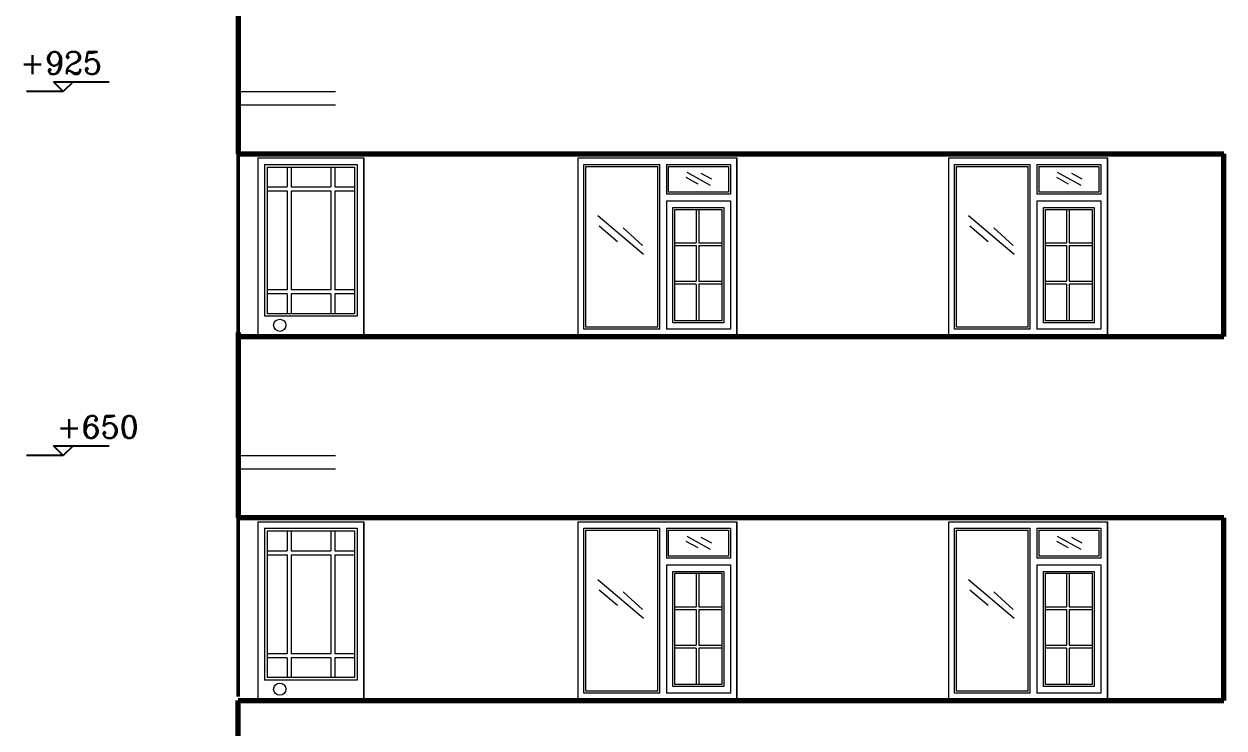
# Model space of a CAD drawing. Header units: millimetres. Extents: x 35860 to 71103, y -11298 to -8385.
# Drawn here: x 63279 to 64186, y -10119 to -9587 of the extents above; entities that cross this region are included whole.
import ezdxf

# ---------------------------------------------------------------- set-up
doc = ezdxf.new("R2010")
doc.units = ezdxf.units.MM
doc.header["$MEASUREMENT"] = 0
doc.layers.get('0').update_dxf_attribs({"lineweight": 15})
for name, color, linetype, lineweight in [('03_Yazı', 1, 'Continuous', 30), ('05', 4, 'Continuous', 50), ('07', 3, 'Continuous', 70)]:
    doc.layers.add(name, color=color, linetype=linetype, lineweight=lineweight)
doc.layers.add('RAK', color=110, linetype='Continuous')
doc.styles.add('ROMANC', font='romanc', dxfattribs={"height": 0.11})

msp = doc.modelspace()

# ---------------------------------------------------------------- linework, layer by layer
for p, q in [((63281.03, -9638.42), (63303.53, -9638.42)), ((63440.8, -9638.42), (63514.43, -9638.42)), ((63440.8, -9648.42), (63514.43, -9648.42)), ((63455.8, -9688.42), (63535.8, -9688.42)), ((63455.8, -9688.42), (63535.8, -9688.42)), ((63455.8, -9688.42), (63535.8, -9688.42)), ((63455.8, -9688.42), (63455.8, -9823.42)), ((63535.8, -9823.42), (63535.8, -9688.42)), ((63535.8, -9823.42), (63535.8, -9688.42)), ((63535.8, -9823.04), (63535.8, -9688.42)), ((63535.8, -9823.42), (63535.8, -9688.42)), ((63535.8, -9823.42), (63535.8, -9688.42)), ((63535.8, -9823.04), (63535.8, -9688.42)), ((63535.8, -9688.42), (63535.8, -9823.42)), ((63535.8, -9688.42), (63535.8, -9823.42)), ((63535.8, -9688.42), (63535.8, -9823.42)), ((63697.8, -9823.42), (63697.8, -9688.42)), ((63697.8, -9823.42), (63697.8, -9688.42)), ((63697.8, -9823.04), (63697.8, -9688.42)), ((63697.8, -9688.42), (63817.8, -9688.42)), ((63717.8, -9688.42), (63817.8, -9688.42)), ((63717.8, -9688.42), (63817.8, -9688.42)), ((63817.8, -9688.42), (63817.8, -9823.42)), ((63817.8, -9688.42), (63817.8, -9820.92)), ((63817.8, -9823.42), (63817.8, -9688.42)), ((63817.8, -9688.42), (63817.8, -9823.42)), ((63817.8, -9688.42), (63817.8, -9820.92)), ((63817.8, -9823.42), (63817.8, -9688.42)), ((63817.8, -9688.42), (63817.8, -9823.42)), ((63817.8, -9688.42), (63817.8, -9820.92)), ((63817.8, -9823.42), (63817.8, -9688.42)), ((63817.8, -9688.42), (63817.8, -9823.42)), ((63817.8, -9688.42), (63817.8, -9820.92)), ((63817.8, -9823.42), (63817.8, -9688.42)), ((63817.8, -9688.42), (63817.8, -9823.42)), ((63817.8, -9688.42), (63817.8, -9820.92)), ((63817.8, -9823.42), (63817.8, -9688.42)), ((63817.8, -9688.42), (63817.8, -9823.42)), ((63817.8, -9688.42), (63817.8, -9820.92)), ((63817.8, -9823.42), (63817.8, -9688.42)), ((63817.8, -9688.42), (63817.8, -9823.42)), ((63817.8, -9688.42), (63817.8, -9823.42)), ((63817.8, -9688.42), (63817.8, -9823.42)), ((63817.8, -9688.42), (63817.8, -9823.42)), ((63817.8, -9688.42), (63817.8, -9823.42)), ((63817.8, -9688.42), (63817.8, -9823.42)), ((63977.8, -9823.42), (63977.8, -9688.42)), ((63977.8, -9823.42), (63977.8, -9688.42)), ((63977.8, -9823.04), (63977.8, -9688.42)), ((63977.8, -9688.42), (64097.8, -9688.42)), ((63997.8, -9688.42), (64097.8, -9688.42)), ((63997.8, -9688.42), (64097.8, -9688.42)), ((64097.8, -9688.42), (64097.8, -9823.42)), ((64097.8, -9688.42), (64097.8, -9820.92)), ((64097.8, -9823.42), (64097.8, -9688.42)), ((64097.8, -9688.42), (64097.8, -9823.42)), ((64097.8, -9688.42), (64097.8, -9820.92)), ((64097.8, -9823.42), (64097.8, -9688.42)), ((64097.8, -9688.42), (64097.8, -9823.42)), ((64097.8, -9688.42), (64097.8, -9820.92)), ((64097.8, -9823.42), (64097.8, -9688.42)), ((63460.8, -9693.42), (63460.8, -9808.23)), ((63460.8, -9693.42), (63530.8, -9693.42)), ((63460.8, -9693.42), (63460.8, -9808.23)), ((63460.8, -9693.42), (63530.8, -9693.42)), ((63460.8, -9693.42), (63460.8, -9808.23)), ((63460.8, -9693.42), (63530.8, -9693.42)), ((63462.8, -9695.42), (63462.8, -9806.23)), ((63462.8, -9695.42), (63528.8, -9695.42)), ((63462.8, -9695.42), (63462.8, -9806.23)), ((63462.8, -9695.42), (63528.8, -9695.42)), ((63462.8, -9695.42), (63462.8, -9806.23)), ((63462.8, -9695.42), (63528.8, -9695.42)), ((63477.8, -9695.42), (63477.8, -9710.42)), ((63477.8, -9695.42), (63477.8, -9710.42)), ((63477.8, -9695.42), (63477.8, -9710.42)), ((63480.8, -9695.42), (63480.8, -9710.42)), ((63480.8, -9695.42), (63480.8, -9710.42)), ((63480.8, -9695.42), (63480.8, -9710.42)), ((63510.8, -9695.42), (63510.8, -9710.42)), ((63510.8, -9695.42), (63510.8, -9710.42)), ((63510.8, -9695.42), (63510.8, -9710.42)), ((63513.8, -9695.42), (63513.8, -9710.42)), ((63513.8, -9695.42), (63513.8, -9710.42)), ((63513.8, -9695.42), (63513.8, -9710.42)), ((63528.8, -9695.42), (63528.8, -9806.23)), ((63528.8, -9695.42), (63528.8, -9806.23)), ((63528.8, -9695.42), (63528.8, -9806.23)), ((63530.8, -9693.42), (63530.8, -9808.23)), ((63530.8, -9693.42), (63530.8, -9808.23)), ((63530.8, -9693.42), (63530.8, -9808.23)), ((63702.06, -9746.42), (63702.06, -9693.42)), ((63702.06, -9746.42), (63702.06, -9693.42)), ((63702.06, -9746.42), (63702.06, -9693.42)), ((63702.06, -9693.42), (63759.41, -9693.42)), ((63703.56, -9741.42), (63703.56, -9694.92)), ((63703.56, -9741.42), (63703.56, -9694.92)), ((63703.56, -9694.92), (63757.91, -9694.92)), ((63703.56, -9741.42), (63703.56, -9694.92)), ((63722.06, -9693.42), (63759.41, -9693.42)), ((63722.06, -9693.42), (63759.41, -9693.42)), ((63723.56, -9694.92), (63757.91, -9694.92)), ((63723.56, -9694.92), (63757.91, -9694.92)), ((63757.91, -9738.92), (63757.91, -9694.92)), ((63757.91, -9738.92), (63757.91, -9694.92)), ((63757.91, -9738.92), (63757.91, -9694.92)), ((63759.41, -9743.92), (63759.41, -9693.42)), ((63759.41, -9743.92), (63759.41, -9693.42)), ((63759.41, -9743.92), (63759.41, -9693.42)), ((63764.41, -9693.42), (63764.41, -9715.92)), ((63764.41, -9693.42), (63812.8, -9693.42)), ((63764.41, -9693.42), (63764.41, -9715.92)), ((63764.41, -9693.42), (63812.8, -9693.42)), ((63764.41, -9693.42), (63764.41, -9715.92)), ((63764.41, -9693.42), (63812.8, -9693.42)), ((63765.91, -9694.92), (63765.91, -9714.42)), ((63765.91, -9694.92), (63811.3, -9694.92)), ((63765.91, -9694.92), (63765.91, -9714.42)), ((63765.91, -9694.92), (63811.3, -9694.92)), ((63765.91, -9694.92), (63765.91, -9714.42)), ((63765.91, -9694.92), (63811.3, -9694.92)), ((63797.78, -9709.48), (63780.1, -9699.55)), ((63798.75, -9704.63), (63790.76, -9700.28)), ((63811.3, -9694.92), (63811.3, -9714.42)), ((63811.3, -9694.92), (63811.3, -9714.42)), ((63811.3, -9694.92), (63811.3, -9714.42)), ((63812.8, -9693.42), (63812.8, -9715.92)), ((63812.8, -9693.42), (63812.8, -9715.92)), ((63812.8, -9693.42), (63812.8, -9715.92)), ((63982.06, -9746.42), (63982.06, -9693.42)), ((63982.06, -9746.42), (63982.06, -9693.42)), ((63982.06, -9746.42), (63982.06, -9693.42)), ((63982.06, -9693.42), (64039.41, -9693.42)), ((63983.56, -9741.42), (63983.56, -9694.92)), ((63983.56, -9741.42), (63983.56, -9694.92)), ((63983.56, -9694.92), (64037.91, -9694.92)), ((63983.56, -9741.42), (63983.56, -9694.92)), ((64002.06, -9693.42), (64039.41, -9693.42)), ((64002.06, -9693.42), (64039.41, -9693.42)), ((64003.56, -9694.92), (64037.91, -9694.92)), ((64003.56, -9694.92), (64037.91, -9694.92)), ((64037.91, -9738.92), (64037.91, -9694.92)), ((64037.91, -9738.92), (64037.91, -9694.92)), ((64037.91, -9738.92), (64037.91, -9694.92)), ((64039.41, -9743.92), (64039.41, -9693.42)), ((64039.41, -9743.92), (64039.41, -9693.42)), ((64039.41, -9743.92), (64039.41, -9693.42)), ((64044.41, -9693.42), (64044.41, -9715.92)), ((64044.41, -9693.42), (64092.8, -9693.42)), ((64044.41, -9693.42), (64044.41, -9715.92)), ((64044.41, -9693.42), (64092.8, -9693.42)), ((64044.41, -9693.42), (64044.41, -9715.92)), ((64044.41, -9693.42), (64092.8, -9693.42)), ((64045.91, -9694.92), (64045.91, -9714.42)), ((64045.91, -9694.92), (64091.3, -9694.92)), ((64045.91, -9694.92), (64045.91, -9714.42)), ((64045.91, -9694.92), (64091.3, -9694.92)), ((64045.91, -9694.92), (64045.91, -9714.42)), ((64045.91, -9694.92), (64091.3, -9694.92)), ((64077.78, -9709.48), (64060.1, -9699.55)), ((64078.75, -9704.63), (64070.76, -9700.28)), ((64091.3, -9694.92), (64091.3, -9714.42)), ((64091.3, -9694.92), (64091.3, -9714.42)), ((64091.3, -9694.92), (64091.3, -9714.42)), ((64092.8, -9693.42), (64092.8, -9715.92)), ((64092.8, -9693.42), (64092.8, -9715.92)), ((64092.8, -9693.42), (64092.8, -9715.92)), ((63462.8, -9710.42), (63477.8, -9710.42)), ((63462.8, -9710.42), (63477.8, -9710.42)), ((63462.8, -9710.42), (63477.8, -9710.42)), ((63480.8, -9710.42), (63510.8, -9710.42)), ((63480.8, -9710.42), (63510.8, -9710.42)), ((63480.8, -9710.42), (63510.8, -9710.42)), ((63513.8, -9710.42), (63528.8, -9710.42)), ((63513.8, -9710.42), (63528.8, -9710.42)), ((63513.8, -9710.42), (63528.8, -9710.42)), ((63788.34, -9708.27), (63779.38, -9703.42)), ((64068.34, -9708.27), (64059.38, -9703.42)), ((63462.8, -9713.42), (63477.8, -9713.42)), ((63462.8, -9713.42), (63477.8, -9713.42)), ((63462.8, -9713.42), (63477.8, -9713.42)), ((63477.8, -9713.42), (63477.8, -9788.23)), ((63477.8, -9713.42), (63477.8, -9788.23)), ((63477.8, -9713.42), (63477.8, -9788.23)), ((63480.8, -9713.42), (63480.8, -9788.23)), ((63480.8, -9713.42), (63510.8, -9713.42)), ((63480.8, -9713.42), (63480.8, -9788.23)), ((63480.8, -9713.42), (63510.8, -9713.42)), ((63480.8, -9713.42), (63480.8, -9788.23)), ((63480.8, -9713.42), (63510.8, -9713.42)), ((63510.8, -9713.42), (63510.8, -9788.23)), ((63510.8, -9713.42), (63510.8, -9788.23)), ((63510.8, -9713.42), (63510.8, -9788.23)), ((63513.8, -9713.42), (63513.8, -9788.23)), ((63513.8, -9713.42), (63528.8, -9713.42)), ((63513.8, -9713.42), (63513.8, -9788.23)), ((63513.8, -9713.42), (63528.8, -9713.42)), ((63513.8, -9713.42), (63513.8, -9788.23)), ((63513.8, -9713.42), (63528.8, -9713.42)), ((63812.8, -9715.92), (63764.41, -9715.92)), ((63812.8, -9715.92), (63764.41, -9715.92)), ((63812.8, -9715.92), (63764.41, -9715.92)), ((63811.3, -9714.42), (63765.91, -9714.42)), ((63811.3, -9714.42), (63765.91, -9714.42)), ((63811.3, -9714.42), (63765.91, -9714.42)), ((64092.8, -9715.92), (64044.41, -9715.92)), ((64092.8, -9715.92), (64044.41, -9715.92)), ((64092.8, -9715.92), (64044.41, -9715.92)), ((64091.3, -9714.42), (64045.91, -9714.42)), ((64091.3, -9714.42), (64045.91, -9714.42)), ((64091.3, -9714.42), (64045.91, -9714.42)), ((63757.91, -9816.54), (63757.91, -9722.42)), ((63757.91, -9816.54), (63757.91, -9722.42)), ((63757.91, -9816.54), (63757.91, -9722.42)), ((63759.41, -9818.04), (63759.41, -9720.92)), ((63759.41, -9818.04), (63759.41, -9720.92)), ((63759.41, -9818.04), (63759.41, -9720.92)), ((63764.41, -9720.92), (63764.41, -9818.04)), ((63764.41, -9720.92), (63812.8, -9720.92)), ((63764.41, -9720.92), (63764.41, -9818.04)), ((63764.41, -9720.92), (63812.8, -9720.92)), ((63764.41, -9720.92), (63764.41, -9818.04)), ((63764.41, -9720.92), (63812.8, -9720.92)), ((63769.41, -9813.04), (63769.41, -9725.92)), ((63769.41, -9725.92), (63807.8, -9725.92)), ((63769.41, -9813.04), (63769.41, -9725.92)), ((63769.41, -9725.92), (63807.8, -9725.92)), ((63769.41, -9813.04), (63769.41, -9725.92)), ((63769.41, -9725.92), (63807.8, -9725.92)), ((63770.91, -9811.54), (63770.91, -9727.42)), ((63770.91, -9727.42), (63806.3, -9727.42)), ((63770.91, -9811.54), (63770.91, -9727.42)), ((63770.91, -9727.42), (63806.3, -9727.42)), ((63770.91, -9811.54), (63770.91, -9727.42)), ((63770.91, -9727.42), (63806.3, -9727.42)), ((63786.86, -9727.42), (63786.86, -9752.64)), ((63786.86, -9727.42), (63786.86, -9752.64)), ((63786.86, -9727.42), (63786.86, -9752.64)), ((63788.86, -9727.42), (63788.86, -9752.64)), ((63788.86, -9727.42), (63788.86, -9752.64)), ((63788.86, -9727.42), (63788.86, -9752.64)), ((63806.3, -9727.42), (63806.3, -9811.54)), ((63806.3, -9727.42), (63806.3, -9811.54)), ((63806.3, -9727.42), (63806.3, -9811.54)), ((63807.8, -9725.92), (63807.8, -9813.04)), ((63807.8, -9725.92), (63807.8, -9813.04)), ((63807.8, -9725.92), (63807.8, -9813.04)), ((63812.8, -9720.92), (63812.8, -9818.04)), ((63812.8, -9720.92), (63812.8, -9818.04)), ((63812.8, -9720.92), (63812.8, -9818.04)), ((64037.91, -9816.54), (64037.91, -9722.42)), ((64037.91, -9816.54), (64037.91, -9722.42)), ((64037.91, -9816.54), (64037.91, -9722.42)), ((64039.41, -9818.04), (64039.41, -9720.92)), ((64039.41, -9818.04), (64039.41, -9720.92)), ((64039.41, -9818.04), (64039.41, -9720.92)), ((64044.41, -9720.92), (64044.41, -9818.04)), ((64044.41, -9720.92), (64092.8, -9720.92)), ((64044.41, -9720.92), (64044.41, -9818.04)), ((64044.41, -9720.92), (64092.8, -9720.92)), ((64044.41, -9720.92), (64044.41, -9818.04)), ((64044.41, -9720.92), (64092.8, -9720.92)), ((64049.41, -9813.04), (64049.41, -9725.92)), ((64049.41, -9725.92), (64087.8, -9725.92)), ((64049.41, -9813.04), (64049.41, -9725.92)), ((64049.41, -9725.92), (64087.8, -9725.92)), ((64049.41, -9813.04), (64049.41, -9725.92)), ((64049.41, -9725.92), (64087.8, -9725.92)), ((64050.91, -9811.54), (64050.91, -9727.42)), ((64050.91, -9727.42), (64086.3, -9727.42)), ((64050.91, -9811.54), (64050.91, -9727.42)), ((64050.91, -9727.42), (64086.3, -9727.42)), ((64050.91, -9811.54), (64050.91, -9727.42)), ((64050.91, -9727.42), (64086.3, -9727.42)), ((64066.86, -9727.42), (64066.86, -9752.64)), ((64066.86, -9727.42), (64066.86, -9752.64)), ((64066.86, -9727.42), (64066.86, -9752.64)), ((64068.86, -9727.42), (64068.86, -9752.64)), ((64068.86, -9727.42), (64068.86, -9752.64)), ((64068.86, -9727.42), (64068.86, -9752.64)), ((64086.3, -9727.42), (64086.3, -9811.54)), ((64086.3, -9727.42), (64086.3, -9811.54)), ((64086.3, -9727.42), (64086.3, -9811.54)), ((64087.8, -9725.92), (64087.8, -9813.04)), ((64087.8, -9725.92), (64087.8, -9813.04)), ((64087.8, -9725.92), (64087.8, -9813.04)), ((64092.8, -9720.92), (64092.8, -9818.04)), ((64092.8, -9720.92), (64092.8, -9818.04)), ((64092.8, -9720.92), (64092.8, -9818.04)), ((63702.06, -9818.04), (63702.06, -9733.42)), ((63702.06, -9818.04), (63702.06, -9733.42)), ((63702.06, -9818.04), (63702.06, -9733.42)), ((63703.56, -9816.54), (63703.56, -9734.92)), ((63703.56, -9816.54), (63703.56, -9734.92)), ((63703.56, -9816.54), (63703.56, -9734.92)), ((63747.16, -9761.53), (63712.76, -9732.24)), ((63982.06, -9818.04), (63982.06, -9733.42)), ((63982.06, -9818.04), (63982.06, -9733.42)), ((63982.06, -9818.04), (63982.06, -9733.42)), ((63983.56, -9816.54), (63983.56, -9734.92)), ((63983.56, -9816.54), (63983.56, -9734.92)), ((63983.56, -9816.54), (63983.56, -9734.92)), ((64027.16, -9761.53), (63992.76, -9732.24)), ((63727.54, -9751.85), (63713.73, -9740.23)), ((63746.43, -9754.75), (63731.9, -9741.44)), ((64007.54, -9751.85), (63993.73, -9740.23)), ((64026.43, -9754.75), (64011.9, -9741.44)), ((63770.91, -9752.64), (63786.86, -9752.64)), ((63770.91, -9752.64), (63786.86, -9752.64)), ((63770.91, -9752.64), (63786.86, -9752.64)), ((63770.91, -9754.64), (63786.86, -9754.64)), ((63770.91, -9754.64), (63786.86, -9754.64)), ((63770.91, -9754.64), (63786.86, -9754.64)), ((63786.86, -9754.64), (63786.86, -9781.73)), ((63786.86, -9754.64), (63786.86, -9781.73)), ((63786.86, -9754.64), (63786.86, -9781.73)), ((63788.86, -9752.64), (63806.3, -9752.64)), ((63788.86, -9752.64), (63806.3, -9752.64)), ((63788.86, -9752.64), (63806.3, -9752.64)), ((63788.86, -9754.64), (63788.86, -9781.73)), ((63788.86, -9754.64), (63806.3, -9754.64)), ((63788.86, -9754.64), (63788.86, -9781.73)), ((63788.86, -9754.64), (63806.3, -9754.64)), ((63788.86, -9754.64), (63788.86, -9781.73)), ((63788.86, -9754.64), (63806.3, -9754.64)), ((64050.91, -9752.64), (64066.86, -9752.64)), ((64050.91, -9752.64), (64066.86, -9752.64)), ((64050.91, -9752.64), (64066.86, -9752.64)), ((64050.91, -9754.64), (64066.86, -9754.64)), ((64050.91, -9754.64), (64066.86, -9754.64)), ((64050.91, -9754.64), (64066.86, -9754.64)), ((64066.86, -9754.64), (64066.86, -9781.73)), ((64066.86, -9754.64), (64066.86, -9781.73)), ((64066.86, -9754.64), (64066.86, -9781.73)), ((64068.86, -9752.64), (64086.3, -9752.64)), ((64068.86, -9752.64), (64086.3, -9752.64)), ((64068.86, -9752.64), (64086.3, -9752.64)), ((64068.86, -9754.64), (64068.86, -9781.73)), ((64068.86, -9754.64), (64086.3, -9754.64)), ((64068.86, -9754.64), (64068.86, -9781.73)), ((64068.86, -9754.64), (64086.3, -9754.64)), ((64068.86, -9754.64), (64068.86, -9781.73)), ((64068.86, -9754.64), (64086.3, -9754.64)), ((63770.91, -9781.73), (63786.86, -9781.73)), ((63770.91, -9781.73), (63786.86, -9781.73)), ((63770.91, -9781.73), (63786.86, -9781.73)), ((63786.86, -9783.87), (63770.91, -9783.87)), ((63786.86, -9783.87), (63770.91, -9783.87)), ((63786.86, -9783.87), (63770.91, -9783.87)), ((63786.86, -9783.87), (63786.86, -9811.54)), ((63786.86, -9783.87), (63786.86, -9811.54)), ((63786.86, -9783.87), (63786.86, -9811.54)), ((63788.86, -9781.73), (63806.39, -9781.73)), ((63788.86, -9781.73), (63806.39, -9781.73)), ((63788.86, -9781.73), (63806.39, -9781.73)), ((63788.86, -9783.87), (63788.86, -9811.54)), ((63806.3, -9783.87), (63788.86, -9783.87)), ((63788.86, -9783.87), (63788.86, -9811.54)), ((63806.3, -9783.87), (63788.86, -9783.87)), ((63788.86, -9783.87), (63788.86, -9811.54)), ((63806.3, -9783.87), (63788.86, -9783.87)), ((64050.91, -9781.73), (64066.86, -9781.73)), ((64050.91, -9781.73), (64066.86, -9781.73)), ((64050.91, -9781.73), (64066.86, -9781.73)), ((64066.86, -9783.87), (64050.91, -9783.87)), ((64066.86, -9783.87), (64050.91, -9783.87)), ((64066.86, -9783.87), (64050.91, -9783.87)), ((64066.86, -9783.87), (64066.86, -9811.54)), ((64066.86, -9783.87), (64066.86, -9811.54)), ((64066.86, -9783.87), (64066.86, -9811.54)), ((64068.86, -9781.73), (64086.39, -9781.73)), ((64068.86, -9781.73), (64086.39, -9781.73)), ((64068.86, -9781.73), (64086.39, -9781.73)), ((64068.86, -9783.87), (64068.86, -9811.54)), ((64086.3, -9783.87), (64068.86, -9783.87)), ((64068.86, -9783.87), (64068.86, -9811.54)), ((64086.3, -9783.87), (64068.86, -9783.87)), ((64068.86, -9783.87), (64068.86, -9811.54)), ((64086.3, -9783.87), (64068.86, -9783.87)), ((63477.8, -9788.23), (63462.8, -9788.23)), ((63477.8, -9788.23), (63462.8, -9788.23)), ((63477.8, -9788.23), (63462.8, -9788.23)), ((63477.8, -9791.23), (63462.8, -9791.23)), ((63477.8, -9791.23), (63462.8, -9791.23)), ((63477.8, -9791.23), (63462.8, -9791.23)), ((63477.8, -9791.23), (63477.8, -9806.23)), ((63477.8, -9791.23), (63477.8, -9806.23)), ((63477.8, -9791.23), (63477.8, -9806.23)), ((63510.8, -9788.23), (63480.8, -9788.23)), ((63510.8, -9788.23), (63480.8, -9788.23)), ((63510.8, -9788.23), (63480.8, -9788.23)), ((63510.8, -9791.23), (63480.8, -9791.23)), ((63480.8, -9791.23), (63480.8, -9806.23)), ((63510.8, -9791.23), (63480.8, -9791.23)), ((63480.8, -9791.23), (63480.8, -9806.23)), ((63510.8, -9791.23), (63480.8, -9791.23)), ((63480.8, -9791.23), (63480.8, -9806.23)), ((63510.8, -9791.23), (63510.8, -9806.23)), ((63510.8, -9791.23), (63510.8, -9806.23)), ((63510.8, -9791.23), (63510.8, -9806.23)), ((63528.8, -9788.23), (63513.8, -9788.23)), ((63528.8, -9788.23), (63513.8, -9788.23)), ((63528.8, -9788.23), (63513.8, -9788.23)), ((63513.8, -9791.23), (63513.8, -9806.23)), ((63528.8, -9791.23), (63513.8, -9791.23)), ((63513.8, -9791.23), (63513.8, -9806.23)), ((63528.8, -9791.23), (63513.8, -9791.23)), ((63513.8, -9791.23), (63513.8, -9806.23)), ((63528.8, -9791.23), (63513.8, -9791.23)), ((63530.8, -9808.23), (63460.8, -9808.23)), ((63530.8, -9808.23), (63460.8, -9808.23)), ((63530.8, -9808.23), (63460.8, -9808.23)), ((63528.8, -9806.23), (63462.8, -9806.23)), ((63528.8, -9806.23), (63462.8, -9806.23)), ((63528.8, -9806.23), (63462.8, -9806.23)), ((63759.41, -9818.04), (63702.06, -9818.04)), ((63757.91, -9816.54), (63703.56, -9816.54)), ((63759.41, -9818.04), (63722.06, -9818.04)), ((63759.41, -9818.04), (63722.06, -9818.04)), ((63757.91, -9816.54), (63723.56, -9816.54)), ((63757.91, -9816.54), (63723.56, -9816.54)), ((63812.8, -9818.04), (63764.41, -9818.04)), ((63812.8, -9818.04), (63764.41, -9818.04)), ((63812.8, -9818.04), (63764.41, -9818.04)), ((63807.8, -9813.04), (63769.41, -9813.04)), ((63807.8, -9813.04), (63769.41, -9813.04)), ((63807.8, -9813.04), (63769.41, -9813.04)), ((63806.3, -9811.54), (63770.91, -9811.54)), ((63806.3, -9811.54), (63770.91, -9811.54)), ((63806.3, -9811.54), (63770.91, -9811.54)), ((64039.41, -9818.04), (63982.06, -9818.04)), ((64037.91, -9816.54), (63983.56, -9816.54)), ((64039.41, -9818.04), (64002.06, -9818.04)), ((64039.41, -9818.04), (64002.06, -9818.04)), ((64037.91, -9816.54), (64003.56, -9816.54)), ((64037.91, -9816.54), (64003.56, -9816.54)), ((64092.8, -9818.04), (64044.41, -9818.04)), ((64092.8, -9818.04), (64044.41, -9818.04)), ((64092.8, -9818.04), (64044.41, -9818.04)), ((64087.8, -9813.04), (64049.41, -9813.04)), ((64087.8, -9813.04), (64049.41, -9813.04)), ((64087.8, -9813.04), (64049.41, -9813.04)), ((64086.3, -9811.54), (64050.91, -9811.54)), ((64086.3, -9811.54), (64050.91, -9811.54)), ((64086.3, -9811.54), (64050.91, -9811.54)), ((63281.03, -9913.42), (63303.53, -9913.42)), ((63440.8, -9913.42), (63514.43, -9913.42)), ((63440.8, -9923.42), (63514.43, -9923.42)), ((63455.8, -9963.42), (63535.8, -9963.42)), ((63455.8, -9963.42), (63535.8, -9963.42)), ((63455.8, -9963.42), (63535.8, -9963.42)), ((63455.8, -9963.42), (63455.8, -10098.42)), ((63535.8, -10098.42), (63535.8, -9963.42)), ((63535.8, -10098.42), (63535.8, -9963.42)), ((63535.8, -10098.04), (63535.8, -9963.42)), ((63535.8, -10098.42), (63535.8, -9963.42)), ((63535.8, -10098.42), (63535.8, -9963.42)), ((63535.8, -10098.04), (63535.8, -9963.42)), ((63535.8, -9963.42), (63535.8, -10098.42)), ((63535.8, -9963.42), (63535.8, -10098.42)), ((63535.8, -9963.42), (63535.8, -10098.42)), ((63697.8, -10098.42), (63697.8, -9963.42)), ((63697.8, -10098.42), (63697.8, -9963.42)), ((63697.8, -10098.04), (63697.8, -9963.42)), ((63697.8, -9963.42), (63817.8, -9963.42)), ((63717.8, -9963.42), (63817.8, -9963.42)), ((63717.8, -9963.42), (63817.8, -9963.42)), ((63817.8, -9963.42), (63817.8, -10098.42)), ((63817.8, -9963.42), (63817.8, -10095.92)), ((63817.8, -10098.42), (63817.8, -9963.42)), ((63817.8, -9963.42), (63817.8, -10098.42)), ((63817.8, -9963.42), (63817.8, -10095.92)), ((63817.8, -10098.42), (63817.8, -9963.42)), ((63817.8, -9963.42), (63817.8, -10098.42)), ((63817.8, -9963.42), (63817.8, -10095.92)), ((63817.8, -10098.42), (63817.8, -9963.42)), ((63817.8, -9963.42), (63817.8, -10098.42)), ((63817.8, -9963.42), (63817.8, -10095.92)), ((63817.8, -10098.42), (63817.8, -9963.42)), ((63817.8, -9963.42), (63817.8, -10098.42)), ((63817.8, -9963.42), (63817.8, -10095.92)), ((63817.8, -10098.42), (63817.8, -9963.42)), ((63817.8, -9963.42), (63817.8, -10098.42)), ((63817.8, -9963.42), (63817.8, -10095.92)), ((63817.8, -10098.42), (63817.8, -9963.42)), ((63817.8, -9963.42), (63817.8, -10098.42)), ((63817.8, -9963.42), (63817.8, -10098.42)), ((63817.8, -9963.42), (63817.8, -10098.42)), ((63817.8, -9963.42), (63817.8, -10098.42)), ((63817.8, -9963.42), (63817.8, -10098.42)), ((63817.8, -9963.42), (63817.8, -10098.42)), ((63977.8, -10098.42), (63977.8, -9963.42)), ((63977.8, -10098.42), (63977.8, -9963.42)), ((63977.8, -10098.04), (63977.8, -9963.42)), ((63977.8, -9963.42), (64097.8, -9963.42)), ((63997.8, -9963.42), (64097.8, -9963.42)), ((63997.8, -9963.42), (64097.8, -9963.42)), ((64097.8, -9963.42), (64097.8, -10098.42)), ((64097.8, -9963.42), (64097.8, -10095.92)), ((64097.8, -10098.42), (64097.8, -9963.42)), ((64097.8, -9963.42), (64097.8, -10098.42)), ((64097.8, -9963.42), (64097.8, -10095.92)), ((64097.8, -10098.42), (64097.8, -9963.42)), ((64097.8, -9963.42), (64097.8, -10098.42)), ((64097.8, -9963.42), (64097.8, -10095.92)), ((64097.8, -10098.42), (64097.8, -9963.42)), ((63460.8, -9968.42), (63460.8, -10083.23)), ((63460.8, -9968.42), (63530.8, -9968.42)), ((63460.8, -9968.42), (63460.8, -10083.23)), ((63460.8, -9968.42), (63530.8, -9968.42)), ((63460.8, -9968.42), (63460.8, -10083.23)), ((63460.8, -9968.42), (63530.8, -9968.42)), ((63462.8, -9970.42), (63462.8, -10081.23)), ((63462.8, -9970.42), (63528.8, -9970.42)), ((63462.8, -9970.42), (63462.8, -10081.23)), ((63462.8, -9970.42), (63528.8, -9970.42)), ((63462.8, -9970.42), (63462.8, -10081.23)), ((63462.8, -9970.42), (63528.8, -9970.42)), ((63477.8, -9970.42), (63477.8, -9985.42)), ((63477.8, -9970.42), (63477.8, -9985.42)), ((63477.8, -9970.42), (63477.8, -9985.42)), ((63480.8, -9970.42), (63480.8, -9985.42)), ((63480.8, -9970.42), (63480.8, -9985.42)), ((63480.8, -9970.42), (63480.8, -9985.42)), ((63510.8, -9970.42), (63510.8, -9985.42)), ((63510.8, -9970.42), (63510.8, -9985.42)), ((63510.8, -9970.42), (63510.8, -9985.42)), ((63513.8, -9970.42), (63513.8, -9985.42)), ((63513.8, -9970.42), (63513.8, -9985.42)), ((63513.8, -9970.42), (63513.8, -9985.42)), ((63528.8, -9970.42), (63528.8, -10081.23)), ((63528.8, -9970.42), (63528.8, -10081.23)), ((63528.8, -9970.42), (63528.8, -10081.23)), ((63530.8, -9968.42), (63530.8, -10083.23)), ((63530.8, -9968.42), (63530.8, -10083.23)), ((63530.8, -9968.42), (63530.8, -10083.23)), ((63702.06, -10021.42), (63702.06, -9968.42)), ((63702.06, -10021.42), (63702.06, -9968.42)), ((63702.06, -10021.42), (63702.06, -9968.42)), ((63702.06, -9968.42), (63759.41, -9968.42)), ((63703.56, -10016.42), (63703.56, -9969.92)), ((63703.56, -10016.42), (63703.56, -9969.92)), ((63703.56, -9969.92), (63757.91, -9969.92)), ((63703.56, -10016.42), (63703.56, -9969.92)), ((63722.06, -9968.42), (63759.41, -9968.42)), ((63722.06, -9968.42), (63759.41, -9968.42)), ((63723.56, -9969.92), (63757.91, -9969.92)), ((63723.56, -9969.92), (63757.91, -9969.92)), ((63757.91, -10013.92), (63757.91, -9969.92)), ((63757.91, -10013.92), (63757.91, -9969.92)), ((63757.91, -10013.92), (63757.91, -9969.92)), ((63759.41, -10018.92), (63759.41, -9968.42)), ((63759.41, -10018.92), (63759.41, -9968.42)), ((63759.41, -10018.92), (63759.41, -9968.42)), ((63764.41, -9968.42), (63764.41, -9990.92)), ((63764.41, -9968.42), (63812.8, -9968.42)), ((63764.41, -9968.42), (63764.41, -9990.92)), ((63764.41, -9968.42), (63812.8, -9968.42)), ((63764.41, -9968.42), (63764.41, -9990.92)), ((63764.41, -9968.42), (63812.8, -9968.42)), ((63765.91, -9969.92), (63765.91, -9989.42)), ((63765.91, -9969.92), (63811.3, -9969.92)), ((63765.91, -9969.92), (63765.91, -9989.42)), ((63765.91, -9969.92), (63811.3, -9969.92)), ((63765.91, -9969.92), (63765.91, -9989.42)), ((63765.91, -9969.92), (63811.3, -9969.92)), ((63811.3, -9969.92), (63811.3, -9989.42)), ((63811.3, -9969.92), (63811.3, -9989.42)), ((63811.3, -9969.92), (63811.3, -9989.42)), ((63812.8, -9968.42), (63812.8, -9990.92)), ((63812.8, -9968.42), (63812.8, -9990.92)), ((63812.8, -9968.42), (63812.8, -9990.92)), ((63982.06, -10021.42), (63982.06, -9968.42)), ((63982.06, -10021.42), (63982.06, -9968.42)), ((63982.06, -10021.42), (63982.06, -9968.42)), ((63982.06, -9968.42), (64039.41, -9968.42)), ((63983.56, -10016.42), (63983.56, -9969.92)), ((63983.56, -10016.42), (63983.56, -9969.92)), ((63983.56, -9969.92), (64037.91, -9969.92)), ((63983.56, -10016.42), (63983.56, -9969.92)), ((64002.06, -9968.42), (64039.41, -9968.42)), ((64002.06, -9968.42), (64039.41, -9968.42)), ((64003.56, -9969.92), (64037.91, -9969.92)), ((64003.56, -9969.92), (64037.91, -9969.92)), ((64037.91, -10013.92), (64037.91, -9969.92)), ((64037.91, -10013.92), (64037.91, -9969.92)), ((64037.91, -10013.92), (64037.91, -9969.92)), ((64039.41, -10018.92), (64039.41, -9968.42)), ((64039.41, -10018.92), (64039.41, -9968.42)), ((64039.41, -10018.92), (64039.41, -9968.42)), ((64044.41, -9968.42), (64044.41, -9990.92)), ((64044.41, -9968.42), (64092.8, -9968.42)), ((64044.41, -9968.42), (64044.41, -9990.92)), ((64044.41, -9968.42), (64092.8, -9968.42)), ((64044.41, -9968.42), (64044.41, -9990.92)), ((64044.41, -9968.42), (64092.8, -9968.42)), ((64045.91, -9969.92), (64045.91, -9989.42)), ((64045.91, -9969.92), (64091.3, -9969.92)), ((64045.91, -9969.92), (64045.91, -9989.42)), ((64045.91, -9969.92), (64091.3, -9969.92)), ((64045.91, -9969.92), (64045.91, -9989.42)), ((64045.91, -9969.92), (64091.3, -9969.92)), ((64091.3, -9969.92), (64091.3, -9989.42)), ((64091.3, -9969.92), (64091.3, -9989.42)), ((64091.3, -9969.92), (64091.3, -9989.42)), ((64092.8, -9968.42), (64092.8, -9990.92)), ((64092.8, -9968.42), (64092.8, -9990.92)), ((64092.8, -9968.42), (64092.8, -9990.92)), ((63788.34, -9983.27), (63779.38, -9978.42)), ((63797.78, -9984.48), (63780.1, -9974.55)), ((63798.75, -9979.63), (63790.76, -9975.28)), ((64068.34, -9983.27), (64059.38, -9978.42)), ((64077.78, -9984.48), (64060.1, -9974.55)), ((64078.75, -9979.63), (64070.76, -9975.28)), ((63462.8, -9985.42), (63477.8, -9985.42)), ((63462.8, -9985.42), (63477.8, -9985.42)), ((63462.8, -9985.42), (63477.8, -9985.42)), ((63462.8, -9988.42), (63477.8, -9988.42)), ((63462.8, -9988.42), (63477.8, -9988.42)), ((63462.8, -9988.42), (63477.8, -9988.42)), ((63477.8, -9988.42), (63477.8, -10063.23)), ((63477.8, -9988.42), (63477.8, -10063.23)), ((63477.8, -9988.42), (63477.8, -10063.23)), ((63480.8, -9985.42), (63510.8, -9985.42)), ((63480.8, -9985.42), (63510.8, -9985.42)), ((63480.8, -9985.42), (63510.8, -9985.42)), ((63480.8, -9988.42), (63480.8, -10063.23)), ((63480.8, -9988.42), (63510.8, -9988.42)), ((63480.8, -9988.42), (63480.8, -10063.23)), ((63480.8, -9988.42), (63510.8, -9988.42)), ((63480.8, -9988.42), (63480.8, -10063.23)), ((63480.8, -9988.42), (63510.8, -9988.42)), ((63510.8, -9988.42), (63510.8, -10063.23)), ((63510.8, -9988.42), (63510.8, -10063.23)), ((63510.8, -9988.42), (63510.8, -10063.23)), ((63513.8, -9985.42), (63528.8, -9985.42)), ((63513.8, -9985.42), (63528.8, -9985.42)), ((63513.8, -9985.42), (63528.8, -9985.42)), ((63513.8, -9988.42), (63513.8, -10063.23)), ((63513.8, -9988.42), (63528.8, -9988.42)), ((63513.8, -9988.42), (63513.8, -10063.23)), ((63513.8, -9988.42), (63528.8, -9988.42)), ((63513.8, -9988.42), (63513.8, -10063.23)), ((63513.8, -9988.42), (63528.8, -9988.42)), ((63812.8, -9990.92), (63764.41, -9990.92)), ((63812.8, -9990.92), (63764.41, -9990.92)), ((63812.8, -9990.92), (63764.41, -9990.92)), ((63811.3, -9989.42), (63765.91, -9989.42)), ((63811.3, -9989.42), (63765.91, -9989.42)), ((63811.3, -9989.42), (63765.91, -9989.42)), ((64092.8, -9990.92), (64044.41, -9990.92)), ((64092.8, -9990.92), (64044.41, -9990.92)), ((64092.8, -9990.92), (64044.41, -9990.92)), ((64091.3, -9989.42), (64045.91, -9989.42)), ((64091.3, -9989.42), (64045.91, -9989.42)), ((64091.3, -9989.42), (64045.91, -9989.42)), ((63757.91, -10091.54), (63757.91, -9997.42)), ((63757.91, -10091.54), (63757.91, -9997.42)), ((63757.91, -10091.54), (63757.91, -9997.42)), ((63759.41, -10093.04), (63759.41, -9995.92)), ((63759.41, -10093.04), (63759.41, -9995.92)), ((63759.41, -10093.04), (63759.41, -9995.92)), ((63764.41, -9995.92), (63764.41, -10093.04)), ((63764.41, -9995.92), (63812.8, -9995.92)), ((63764.41, -9995.92), (63764.41, -10093.04)), ((63764.41, -9995.92), (63812.8, -9995.92)), ((63764.41, -9995.92), (63764.41, -10093.04)), ((63764.41, -9995.92), (63812.8, -9995.92)), ((63769.41, -10088.04), (63769.41, -10000.92)), ((63769.41, -10000.92), (63807.8, -10000.92)), ((63769.41, -10088.04), (63769.41, -10000.92)), ((63769.41, -10000.92), (63807.8, -10000.92)), ((63769.41, -10088.04), (63769.41, -10000.92)), ((63769.41, -10000.92), (63807.8, -10000.92)), ((63807.8, -10000.92), (63807.8, -10088.04)), ((63807.8, -10000.92), (63807.8, -10088.04)), ((63807.8, -10000.92), (63807.8, -10088.04)), ((63812.8, -9995.92), (63812.8, -10093.04)), ((63812.8, -9995.92), (63812.8, -10093.04)), ((63812.8, -9995.92), (63812.8, -10093.04)), ((64037.91, -10091.54), (64037.91, -9997.42)), ((64037.91, -10091.54), (64037.91, -9997.42)), ((64037.91, -10091.54), (64037.91, -9997.42)), ((64039.41, -10093.04), (64039.41, -9995.92)), ((64039.41, -10093.04), (64039.41, -9995.92)), ((64039.41, -10093.04), (64039.41, -9995.92)), ((64044.41, -9995.92), (64044.41, -10093.04)), ((64044.41, -9995.92), (64092.8, -9995.92)), ((64044.41, -9995.92), (64044.41, -10093.04)), ((64044.41, -9995.92), (64092.8, -9995.92)), ((64044.41, -9995.92), (64044.41, -10093.04)), ((64044.41, -9995.92), (64092.8, -9995.92)), ((64049.41, -10088.04), (64049.41, -10000.92)), ((64049.41, -10000.92), (64087.8, -10000.92)), ((64049.41, -10088.04), (64049.41, -10000.92)), ((64049.41, -10000.92), (64087.8, -10000.92)), ((64049.41, -10088.04), (64049.41, -10000.92)), ((64049.41, -10000.92), (64087.8, -10000.92)), ((64087.8, -10000.92), (64087.8, -10088.04)), ((64087.8, -10000.92), (64087.8, -10088.04)), ((64087.8, -10000.92), (64087.8, -10088.04)), ((64092.8, -9995.92), (64092.8, -10093.04)), ((64092.8, -9995.92), (64092.8, -10093.04)), ((64092.8, -9995.92), (64092.8, -10093.04)), ((63702.06, -10093.04), (63702.06, -10008.42)), ((63702.06, -10093.04), (63702.06, -10008.42)), ((63702.06, -10093.04), (63702.06, -10008.42)), ((63703.56, -10091.54), (63703.56, -10009.92)), ((63703.56, -10091.54), (63703.56, -10009.92)), ((63703.56, -10091.54), (63703.56, -10009.92)), ((63747.16, -10036.53), (63712.76, -10007.24)), ((63770.91, -10086.54), (63770.91, -10002.42)), ((63770.91, -10002.42), (63806.3, -10002.42)), ((63770.91, -10086.54), (63770.91, -10002.42)), ((63770.91, -10002.42), (63806.3, -10002.42)), ((63770.91, -10086.54), (63770.91, -10002.42)), ((63770.91, -10002.42), (63806.3, -10002.42)), ((63786.86, -10002.42), (63786.86, -10027.64)), ((63786.86, -10002.42), (63786.86, -10027.64)), ((63786.86, -10002.42), (63786.86, -10027.64)), ((63788.86, -10002.42), (63788.86, -10027.64)), ((63788.86, -10002.42), (63788.86, -10027.64)), ((63788.86, -10002.42), (63788.86, -10027.64)), ((63806.3, -10002.42), (63806.3, -10086.54)), ((63806.3, -10002.42), (63806.3, -10086.54)), ((63806.3, -10002.42), (63806.3, -10086.54)), ((63982.06, -10093.04), (63982.06, -10008.42)), ((63982.06, -10093.04), (63982.06, -10008.42)), ((63982.06, -10093.04), (63982.06, -10008.42)), ((63983.56, -10091.54), (63983.56, -10009.92)), ((63983.56, -10091.54), (63983.56, -10009.92)), ((63983.56, -10091.54), (63983.56, -10009.92)), ((64027.16, -10036.53), (63992.76, -10007.24)), ((64050.91, -10086.54), (64050.91, -10002.42)), ((64050.91, -10002.42), (64086.3, -10002.42)), ((64050.91, -10086.54), (64050.91, -10002.42)), ((64050.91, -10002.42), (64086.3, -10002.42)), ((64050.91, -10086.54), (64050.91, -10002.42)), ((64050.91, -10002.42), (64086.3, -10002.42)), ((64066.86, -10002.42), (64066.86, -10027.64)), ((64066.86, -10002.42), (64066.86, -10027.64)), ((64066.86, -10002.42), (64066.86, -10027.64)), ((64068.86, -10002.42), (64068.86, -10027.64)), ((64068.86, -10002.42), (64068.86, -10027.64)), ((64068.86, -10002.42), (64068.86, -10027.64)), ((64086.3, -10002.42), (64086.3, -10086.54)), ((64086.3, -10002.42), (64086.3, -10086.54)), ((64086.3, -10002.42), (64086.3, -10086.54)), ((63727.54, -10026.85), (63713.73, -10015.23)), ((63746.43, -10029.75), (63731.9, -10016.44)), ((64007.54, -10026.85), (63993.73, -10015.23)), ((64026.43, -10029.75), (64011.9, -10016.44)), ((63770.91, -10027.64), (63786.86, -10027.64)), ((63770.91, -10027.64), (63786.86, -10027.64)), ((63770.91, -10027.64), (63786.86, -10027.64)), ((63788.86, -10027.64), (63806.3, -10027.64)), ((63788.86, -10027.64), (63806.3, -10027.64)), ((63788.86, -10027.64), (63806.3, -10027.64)), ((64050.91, -10027.64), (64066.86, -10027.64)), ((64050.91, -10027.64), (64066.86, -10027.64)), ((64050.91, -10027.64), (64066.86, -10027.64)), ((64068.86, -10027.64), (64086.3, -10027.64)), ((64068.86, -10027.64), (64086.3, -10027.64)), ((64068.86, -10027.64), (64086.3, -10027.64)), ((63770.91, -10029.64), (63786.86, -10029.64)), ((63770.91, -10029.64), (63786.86, -10029.64)), ((63770.91, -10029.64), (63786.86, -10029.64)), ((63786.86, -10029.64), (63786.86, -10056.73)), ((63786.86, -10029.64), (63786.86, -10056.73)), ((63786.86, -10029.64), (63786.86, -10056.73)), ((63788.86, -10029.64), (63788.86, -10056.73)), ((63788.86, -10029.64), (63806.3, -10029.64)), ((63788.86, -10029.64), (63788.86, -10056.73)), ((63788.86, -10029.64), (63806.3, -10029.64)), ((63788.86, -10029.64), (63788.86, -10056.73)), ((63788.86, -10029.64), (63806.3, -10029.64)), ((64050.91, -10029.64), (64066.86, -10029.64)), ((64050.91, -10029.64), (64066.86, -10029.64)), ((64050.91, -10029.64), (64066.86, -10029.64)), ((64066.86, -10029.64), (64066.86, -10056.73)), ((64066.86, -10029.64), (64066.86, -10056.73)), ((64066.86, -10029.64), (64066.86, -10056.73)), ((64068.86, -10029.64), (64068.86, -10056.73)), ((64068.86, -10029.64), (64086.3, -10029.64)), ((64068.86, -10029.64), (64068.86, -10056.73)), ((64068.86, -10029.64), (64086.3, -10029.64)), ((64068.86, -10029.64), (64068.86, -10056.73)), ((64068.86, -10029.64), (64086.3, -10029.64)), ((63477.8, -10063.23), (63462.8, -10063.23)), ((63477.8, -10063.23), (63462.8, -10063.23)), ((63477.8, -10063.23), (63462.8, -10063.23)), ((63510.8, -10063.23), (63480.8, -10063.23)), ((63510.8, -10063.23), (63480.8, -10063.23)), ((63510.8, -10063.23), (63480.8, -10063.23)), ((63528.8, -10063.23), (63513.8, -10063.23)), ((63528.8, -10063.23), (63513.8, -10063.23)), ((63528.8, -10063.23), (63513.8, -10063.23)), ((63770.91, -10056.73), (63786.86, -10056.73)), ((63770.91, -10056.73), (63786.86, -10056.73)), ((63770.91, -10056.73), (63786.86, -10056.73)), ((63786.86, -10058.87), (63770.91, -10058.87)), ((63786.86, -10058.87), (63770.91, -10058.87)), ((63786.86, -10058.87), (63770.91, -10058.87)), ((63786.86, -10058.87), (63786.86, -10086.54)), ((63786.86, -10058.87), (63786.86, -10086.54)), ((63786.86, -10058.87), (63786.86, -10086.54)), ((63788.86, -10056.73), (63806.39, -10056.73)), ((63788.86, -10056.73), (63806.39, -10056.73)), ((63788.86, -10056.73), (63806.39, -10056.73)), ((63788.86, -10058.87), (63788.86, -10086.54)), ((63806.3, -10058.87), (63788.86, -10058.87)), ((63788.86, -10058.87), (63788.86, -10086.54)), ((63806.3, -10058.87), (63788.86, -10058.87)), ((63788.86, -10058.87), (63788.86, -10086.54)), ((63806.3, -10058.87), (63788.86, -10058.87)), ((64050.91, -10056.73), (64066.86, -10056.73)), ((64050.91, -10056.73), (64066.86, -10056.73)), ((64050.91, -10056.73), (64066.86, -10056.73)), ((64066.86, -10058.87), (64050.91, -10058.87)), ((64066.86, -10058.87), (64050.91, -10058.87)), ((64066.86, -10058.87), (64050.91, -10058.87)), ((64066.86, -10058.87), (64066.86, -10086.54)), ((64066.86, -10058.87), (64066.86, -10086.54)), ((64066.86, -10058.87), (64066.86, -10086.54)), ((64068.86, -10056.73), (64086.39, -10056.73)), ((64068.86, -10056.73), (64086.39, -10056.73)), ((64068.86, -10056.73), (64086.39, -10056.73)), ((64068.86, -10058.87), (64068.86, -10086.54)), ((64086.3, -10058.87), (64068.86, -10058.87)), ((64068.86, -10058.87), (64068.86, -10086.54)), ((64086.3, -10058.87), (64068.86, -10058.87)), ((64068.86, -10058.87), (64068.86, -10086.54)), ((64086.3, -10058.87), (64068.86, -10058.87)), ((63477.8, -10066.23), (63462.8, -10066.23)), ((63477.8, -10066.23), (63462.8, -10066.23)), ((63477.8, -10066.23), (63462.8, -10066.23)), ((63477.8, -10066.23), (63477.8, -10081.23)), ((63477.8, -10066.23), (63477.8, -10081.23)), ((63477.8, -10066.23), (63477.8, -10081.23)), ((63510.8, -10066.23), (63480.8, -10066.23)), ((63480.8, -10066.23), (63480.8, -10081.23)), ((63510.8, -10066.23), (63480.8, -10066.23)), ((63480.8, -10066.23), (63480.8, -10081.23)), ((63510.8, -10066.23), (63480.8, -10066.23)), ((63480.8, -10066.23), (63480.8, -10081.23)), ((63510.8, -10066.23), (63510.8, -10081.23)), ((63510.8, -10066.23), (63510.8, -10081.23)), ((63510.8, -10066.23), (63510.8, -10081.23)), ((63513.8, -10066.23), (63513.8, -10081.23)), ((63528.8, -10066.23), (63513.8, -10066.23)), ((63513.8, -10066.23), (63513.8, -10081.23)), ((63528.8, -10066.23), (63513.8, -10066.23)), ((63513.8, -10066.23), (63513.8, -10081.23)), ((63528.8, -10066.23), (63513.8, -10066.23)), ((63530.8, -10083.23), (63460.8, -10083.23)), ((63530.8, -10083.23), (63460.8, -10083.23)), ((63530.8, -10083.23), (63460.8, -10083.23)), ((63528.8, -10081.23), (63462.8, -10081.23)), ((63528.8, -10081.23), (63462.8, -10081.23)), ((63528.8, -10081.23), (63462.8, -10081.23)), ((63757.91, -10091.54), (63703.56, -10091.54)), ((63757.91, -10091.54), (63723.56, -10091.54)), ((63757.91, -10091.54), (63723.56, -10091.54)), ((63807.8, -10088.04), (63769.41, -10088.04)), ((63807.8, -10088.04), (63769.41, -10088.04)), ((63807.8, -10088.04), (63769.41, -10088.04)), ((63806.3, -10086.54), (63770.91, -10086.54)), ((63806.3, -10086.54), (63770.91, -10086.54)), ((63806.3, -10086.54), (63770.91, -10086.54)), ((64037.91, -10091.54), (63983.56, -10091.54)), ((64037.91, -10091.54), (64003.56, -10091.54)), ((64037.91, -10091.54), (64003.56, -10091.54)), ((64087.8, -10088.04), (64049.41, -10088.04)), ((64087.8, -10088.04), (64049.41, -10088.04)), ((64087.8, -10088.04), (64049.41, -10088.04)), ((64086.3, -10086.54), (64050.91, -10086.54)), ((64086.3, -10086.54), (64050.91, -10086.54)), ((64086.3, -10086.54), (64050.91, -10086.54)), ((63759.41, -10093.04), (63702.06, -10093.04)), ((63759.41, -10093.04), (63722.06, -10093.04)), ((63759.41, -10093.04), (63722.06, -10093.04)), ((63812.8, -10093.04), (63764.41, -10093.04)), ((63812.8, -10093.04), (63764.41, -10093.04)), ((63812.8, -10093.04), (63764.41, -10093.04)), ((64039.41, -10093.04), (63982.06, -10093.04)), ((64039.41, -10093.04), (64002.06, -10093.04)), ((64039.41, -10093.04), (64002.06, -10093.04)), ((64092.8, -10093.04), (64044.41, -10093.04)), ((64092.8, -10093.04), (64044.41, -10093.04)), ((64092.8, -10093.04), (64044.41, -10093.04))]:
    msp.add_line(p, q)
for centre in [(63472.28, -9815.01), (63472.28, -9815.01), (63472.28, -9815.01), (63472.28, -10090.01), (63472.28, -10090.01), (63472.28, -10090.01)]:
    msp.add_circle(centre, 4.6)
at = {"layer": '05'}
for p, q in [((63440.8, -9685.41), (63440.8, -9820.41)), ((63440.8, -9960.41), (63440.8, -10095.41))]:
    msp.add_line(p, q, dxfattribs=at)
at = {"layer": '07'}
for p, q in [((63440.8, -9545.41), (63440.8, -9685.41)), ((63440.8, -9685.41), (64185.8, -9685.41)), ((64185.8, -9820.41), (64185.8, -9685.41)), ((64185.8, -9823.42), (64185.8, -9770.79)), ((63440.8, -9820.41), (63440.8, -9960.41)), ((63440.8, -9823.42), (64185.8, -9823.42)), ((64185.8, -9960.41), (63440.8, -9960.41)), ((64185.8, -10098.42), (64185.8, -9960.41)), ((63440.8, -10238.42), (63440.8, -10098.42)), ((63440.8, -10098.42), (64185.8, -10098.42))]:
    msp.add_line(p, q, dxfattribs=at)
at = {"layer": 'RAK'}
for p, q in [((63308.71, -9638.42), (63281.03, -9638.42)), ((63301.34, -9631.05), (63343.27, -9631.05)), ((63301.34, -9631.05), (63343.27, -9631.05)), ((63308.71, -9638.42), (63301.34, -9631.05)), ((63316.08, -9631.05), (63308.71, -9638.42)), ((63301.34, -9906.05), (63343.27, -9906.05)), ((63301.34, -9906.05), (63343.27, -9906.05)), ((63308.71, -9913.42), (63301.34, -9906.05)), ((63316.08, -9906.05), (63308.71, -9913.42)), ((63308.71, -9913.42), (63281.03, -9913.42))]:
    msp.add_line(p, q, dxfattribs=at)

# ---------------------------------------------------------------- texts
at = {"layer": '03_Yazı', "style": 'ROMANC'}
for s, p in [('+925', (63276.15, -9625.25)), ('+650', (63303.83, -9900.25))]:
    msp.add_text(s, height=16.8, dxfattribs=at).set_placement(p)

doc.saveas('drawing.dxf')
